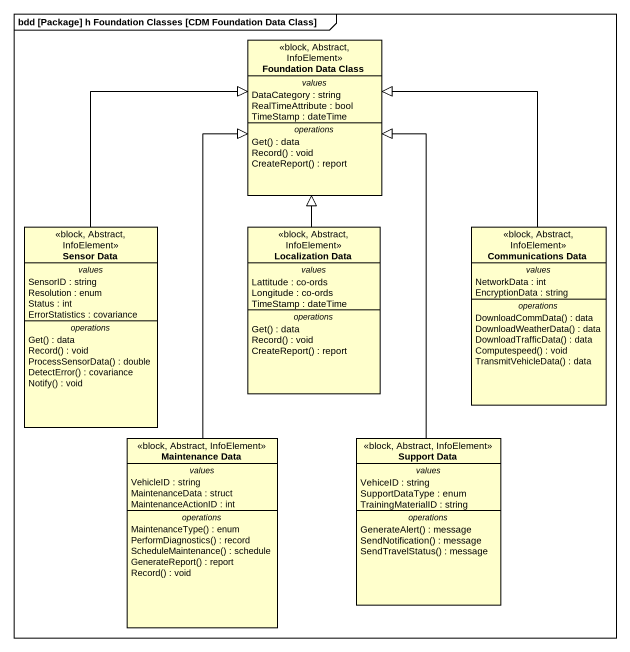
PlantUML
@startuml
mainframe bdd [Package] h Foundation Classes [CDM Foundation Data Class]
hide circle
hide empty members
class "Foundation Data Class" as Foundation_Data_Class <<block, Abstract, InfoElement>> {
  -- values --
  DataCategory : string
  RealTimeAttribute : bool
  TimeStamp : dateTime
  -- operations --
  Get() : data
  Record() : void
  CreateReport() : report
}
class "Sensor Data" as Sensor_Data <<block, Abstract, InfoElement>> {
  -- values --
  SensorID : string
  Resolution : enum
  Status : int
  ErrorStatistics : covariance
  -- operations --
  Get() : data
  Record() : void
  ProcessSensorData() : double
  DetectError() : covariance
  Notify() : void
}
class "Localization Data" as Localization_Data <<block, Abstract, InfoElement>> {
  -- values --
  Lattitude : co-ords
  Longitude : co-ords
  TimeStamp : dateTime
  -- operations --
  Get() : data
  Record() : void
  CreateReport() : report
}
class "Communications Data" as Communications_Data <<block, Abstract, InfoElement>> {
  -- values --
  NetworkData : int
  EncryptionData : string
  -- operations --
  DownloadCommData() : data
  DownloadWeatherData() : data
  DownloadTrafficData() : data
  Computespeed() : void
  TransmitVehicleData() : data
}
class "Maintenance Data" as Maintenance_Data <<block, Abstract, InfoElement>> {
  -- values --
  VehicleID : string
  MaintenanceData : struct
  MaintenanceActionID : int
  -- operations --
  MaintenanceType() : enum
  PerformDiagnostics() : record
  ScheduleMaintenance() : schedule
  GenerateReport() : report
  Record() : void
}
class "Support Data" as Support_Data <<block, Abstract, InfoElement>> {
  -- values --
  VehiceID : string
  SupportDataType : enum
  TrainingMaterialID : string
  -- operations --
  GenerateAlert() : message
  SendNotification() : message
  SendTravelStatus() : message
}
Sensor_Data -up-|> Foundation_Data_Class
Localization_Data -up-|> Foundation_Data_Class
Communications_Data -up-|> Foundation_Data_Class
Maintenance_Data -up-|> Foundation_Data_Class
Support_Data -up-|> Foundation_Data_Class
@enduml
